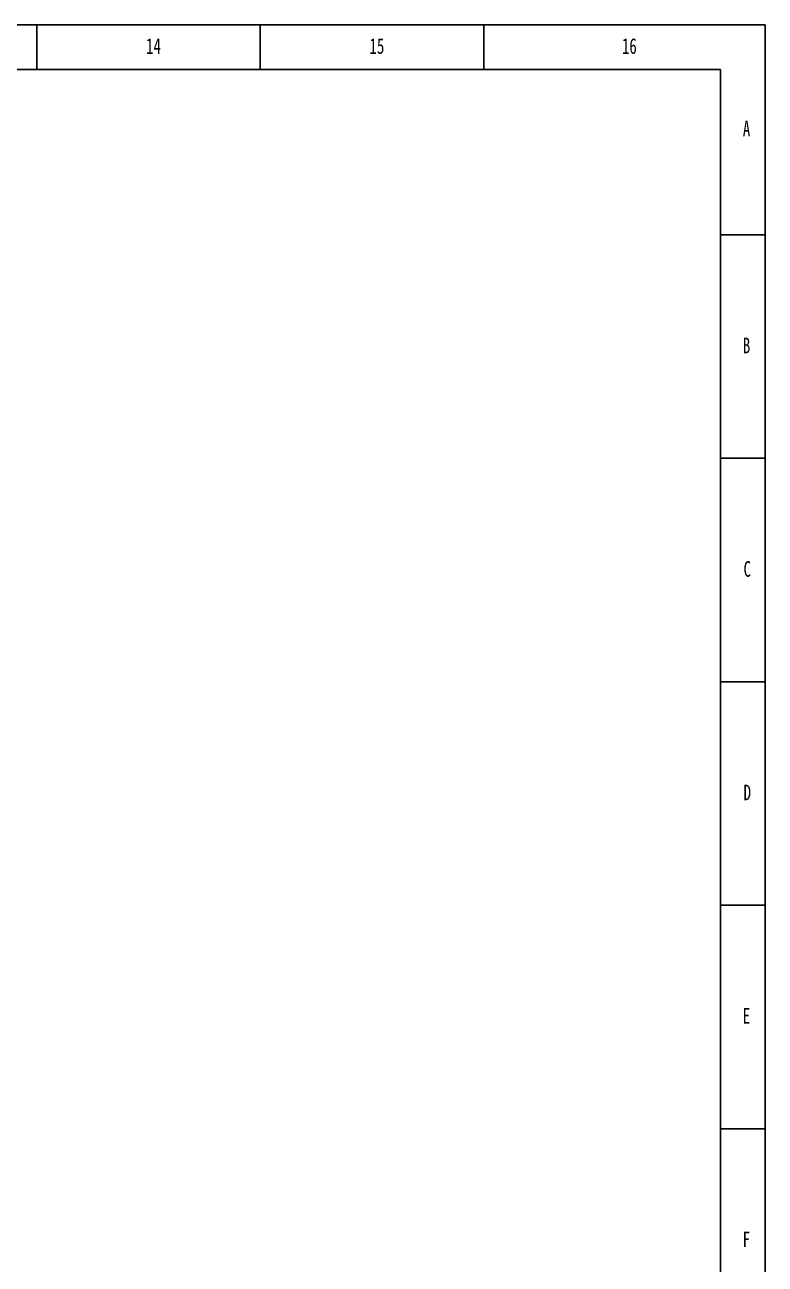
# Model space of a CAD drawing. Header units: millimetres. Extents: x 0 to 841, y 0 to 594.
# Drawn here: x 675.3 to 841, y 316.7 to 594 of the extents above; entities that cross this region are included whole.
import ezdxf

# ---------------------------------------------------------------- set-up
doc = ezdxf.new("R2010")
doc.units = ezdxf.units.MM
doc.layers.add('10', color=7, linetype='Continuous')
doc.layers.add('5', color=7, linetype='Continuous')
doc.styles.add('SLDTEXTSTYLE4', font='TXT', dxfattribs={"width": 0.7})

msp = doc.modelspace()

# ---------------------------------------------------------------- linework, layer by layer
at = {"layer": '5', "color": 7}
for p, q in [((841, 594), (0, 594)), ((841, 0), (841, 594))]:
    msp.add_line(p, q, dxfattribs=at)
at = {"layer": '5'}
for p, q in [((678, 594), (678, 584)), ((728, 594), (728, 584)), ((778, 594), (778, 584)), ((841, 547), (831, 547)), ((841, 497), (831, 497)), ((841, 447), (831, 447)), ((841, 397), (831, 397)), ((841, 347), (831, 347))]:
    msp.add_line(p, q, dxfattribs=at)
at = {"layer": '5', "color": 7, "lineweight": 25}
for p, q in [((831, 584), (25, 584)), ((831, 10), (831, 584))]:
    msp.add_line(p, q, dxfattribs=at)

# ---------------------------------------------------------------- texts
at = {"layer": '10', "char_height": 3.5, "attachment_point": 2, "style": 'SLDTEXTSTYLE4'}
for s, insert in [('14', (704.0889, 590.9927)), ('15', (754.0889, 590.9927)), ('16', (810.5913, 590.9927)), ('A', (836.8203, 572.5308)), ('B', (836.8203, 523.9927)), ('C', (836.9819, 473.9927)), ('D', (836.9844, 423.9927)), ('E', (836.8179, 373.9927)), ('F', (836.779, 323.9927))]:
    msp.add_mtext(s, dxfattribs=dict(at, insert=insert))

doc.saveas('drawing.dxf')
